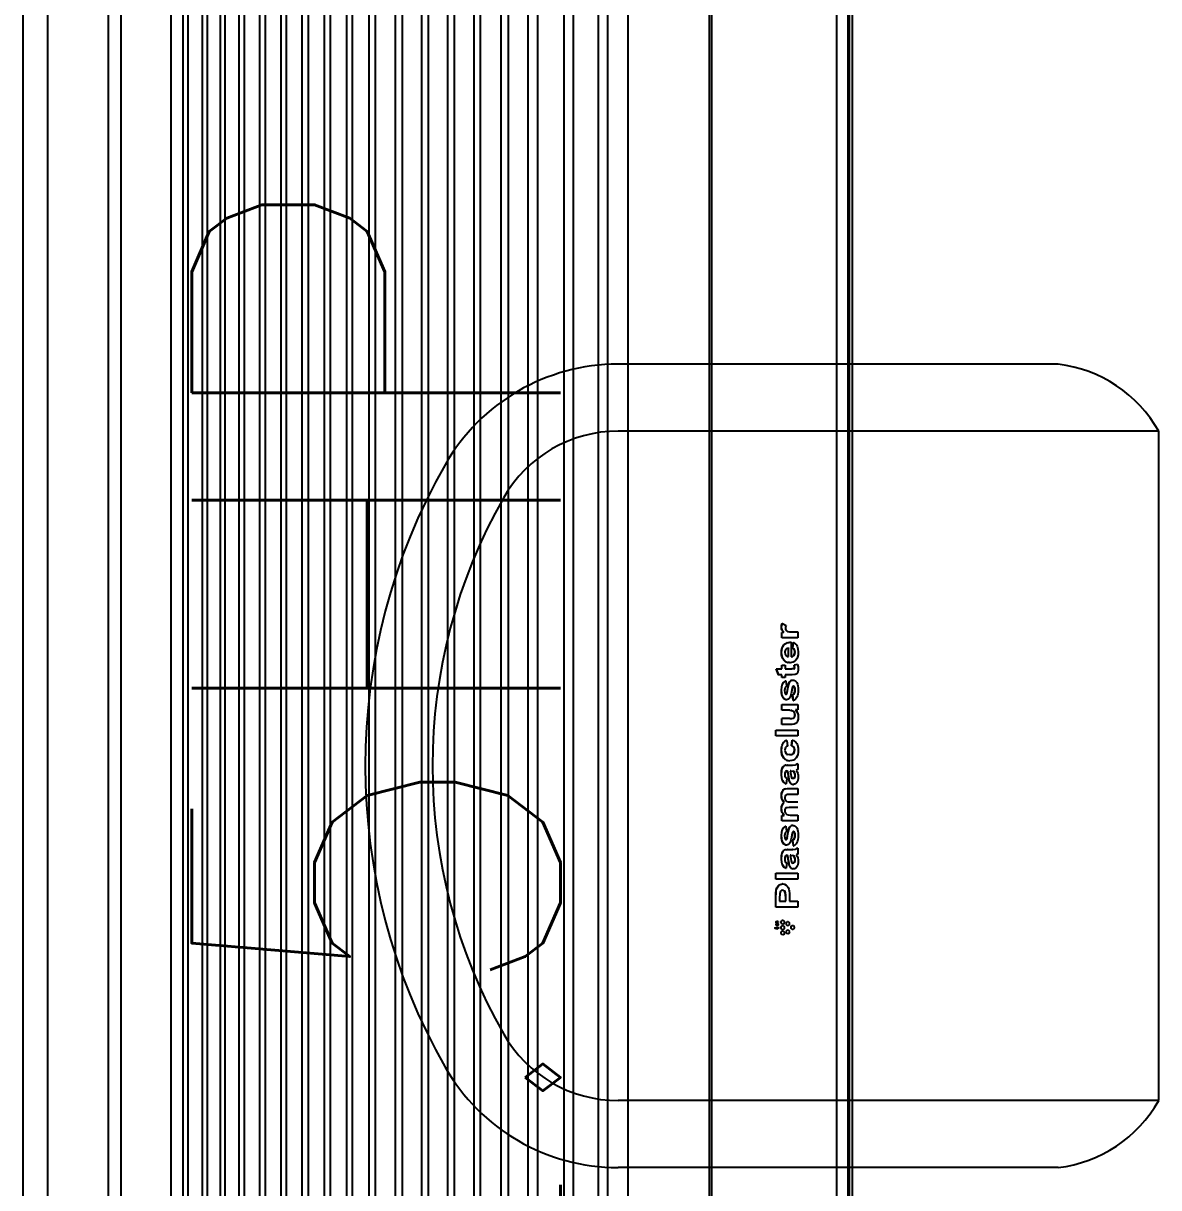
# Model space of a CAD drawing. Header units: inches. Extents: x 17074 to 430035, y 21644 to 175348.
# Drawn here: x 40284 to 41146, y 52484 to 53367 of the extents above; entities that cross this region are included whole.
import ezdxf

# ---------------------------------------------------------------- set-up
doc = ezdxf.new("R2010")
doc.units = ezdxf.units.IN
doc.header["$MEASUREMENT"] = 0
doc.layers.add('Cabinet', color=8, linetype='Continuous')
doc.layers.add('Edges', color=7, linetype='Continuous')
doc.styles.add('LAILA', font='romans.shx', dxfattribs={"width": 0.85})

# ---------------------------------------------------------------- blocks, each defined once
blk = doc.blocks.new('meja mesyuarat')
at = {"color": 8}
for p, q in [((-1691.67, 304.8), (-2025.62, 304.8)), ((-1615.47, 254), (-2025.51, 254)), ((-1615.47, -254), (-1615.47, 254)), ((-1615.47, -254), (-2025.51, -254)), ((-1691.67, -304.8), (-2025.62, -304.8))]:
    blk.add_line(p, q, dxfattribs=at)
for centre, radius, start, end in [((-2025.62, 153.8), 151, 90, 150.32545), ((-1703.62, 204.34), 101.17, 29.39814, 83.22173), ((-2025.51, 154), 100, 90, 150.28299), ((-1755.7, 0), 461.66, 150.32545, 209.67455), ((-1755.7, 0), 410.66, 150.28299, 209.71701), ((-2025.51, -154), 100, 209.71701, 270), ((-2025.62, -153.8), 151, 209.67455, 270), ((-1703.62, -204.34), 101.17, 276.77827, 330.60186)]:
    blk.add_arc(centre, radius, start, end, dxfattribs=at)
blk = doc.blocks.new('air con')
at = {"layer": 'Edges'}
for p, q in [((71.402, 41.898), (152.402, 41.898)), ((71.402, 41.095), (152.402, 41.095)), ((71.402, 39.122), (152.402, 39.122)), ((152.402, 38.724), (71.402, 38.724)), ((152.402, 37.092), (71.402, 37.092)), ((152.402, 36.701), (71.402, 36.701)), ((152.402, 36.542), (71.402, 36.542)), ((152.402, 36.078), (71.402, 36.078)), ((152.402, 35.914), (71.402, 35.914)), ((152.402, 35.493), (71.402, 35.493)), ((152.402, 35.34), (71.402, 35.34)), ((152.402, 34.877), (71.402, 34.877)), ((152.402, 34.709), (71.402, 34.709)), ((152.402, 34.207), (71.402, 34.207)), ((152.402, 34.022), (71.402, 34.022)), ((152.402, 33.51), (71.402, 33.51)), ((152.402, 33.335), (71.402, 33.335)), ((152.402, 32.826), (71.402, 32.826)), ((152.402, 32.625), (71.402, 32.625)), ((152.402, 32.098), (71.402, 32.098)), ((152.402, 31.911), (71.402, 31.911)), ((152.402, 31.378), (71.402, 31.378)), ((152.402, 31.189), (71.402, 31.189)), ((152.402, 30.654), (71.402, 30.654)), ((152.402, 30.439), (71.402, 30.439)), ((152.402, 29.791), (71.402, 29.791)), ((152.402, 29.562), (71.402, 29.562)), ((152.402, 28.935), (71.402, 28.935)), ((152.402, 28.714), (71.402, 28.714)), ((152.402, 28.092), (71.402, 28.092)), ((152.402, 27.871), (71.402, 27.871)), ((152.402, 27.226), (71.402, 27.226)), ((152.402, 27.024), (71.402, 27.024)), ((152.402, 26.349), (71.402, 26.349)), ((152.402, 26.117), (71.402, 26.117)), ((152.402, 25.469), (71.402, 25.469)), ((152.402, 25.162), (71.402, 25.162)), ((152.402, 24.304), (71.402, 24.304)), ((152.402, 24.002), (71.402, 24.002)), ((152.402, 23.184), (71.402, 23.184)), ((152.402, 22.883), (71.402, 22.883)), ((152.402, 22.213), (71.402, 22.213)), ((152.402, 19.568), (71.402, 19.568)), ((152.402, 19.493), (71.402, 19.493)), ((106.581, 17.368), (106.616, 17.445)), ((106.616, 17.445), (106.65, 17.368)), ((106.626, 17.296), (106.616, 17.445)), ((106.392, 17.174), (106.394, 17.184)), ((106.395, 17.161), (106.392, 17.174)), ((106.394, 17.184), (106.395, 17.187)), ((106.395, 17.187), (106.401, 17.199)), ((106.401, 17.149), (106.395, 17.161)), ((106.401, 17.199), (106.412, 17.209)), ((106.412, 17.139), (106.401, 17.149)), ((106.412, 17.209), (106.427, 17.217)), ((106.427, 17.131), (106.412, 17.139)), ((106.427, 17.217), (106.443, 17.222)), ((106.443, 17.126), (106.427, 17.131)), ((106.443, 17.222), (106.461, 17.224)), ((106.461, 17.124), (106.443, 17.126)), ((106.461, 17.224), (106.479, 17.222)), ((106.479, 17.126), (106.461, 17.124)), ((106.479, 17.222), (106.495, 17.217)), ((106.495, 17.131), (106.479, 17.126)), ((106.495, 17.217), (106.51, 17.209)), ((106.51, 17.139), (106.495, 17.131)), ((106.51, 17.209), (106.521, 17.199)), ((106.521, 17.149), (106.51, 17.139)), ((106.521, 17.199), (106.527, 17.187)), ((106.527, 17.161), (106.521, 17.149)), ((106.527, 17.187), (106.528, 17.184)), ((106.53, 17.174), (106.527, 17.161)), ((106.528, 17.184), (106.53, 17.174)), ((106.563, 17.174), (106.565, 17.184)), ((106.566, 17.161), (106.563, 17.174)), ((106.565, 17.184), (106.566, 17.187)), ((106.566, 17.187), (106.572, 17.199)), ((106.572, 17.149), (106.566, 17.161)), ((106.572, 17.199), (106.583, 17.209)), ((106.583, 17.139), (106.572, 17.149)), ((106.626, 17.296), (106.581, 17.368)), ((106.583, 17.209), (106.598, 17.217)), ((106.598, 17.131), (106.583, 17.139)), ((106.598, 17.217), (106.614, 17.222)), ((106.614, 17.126), (106.598, 17.131)), ((106.614, 17.222), (106.632, 17.224)), ((106.632, 17.124), (106.614, 17.126)), ((106.65, 17.368), (106.626, 17.296)), ((106.632, 17.224), (106.65, 17.222)), ((106.65, 17.126), (106.632, 17.124)), ((106.65, 17.222), (106.666, 17.217)), ((106.666, 17.131), (106.65, 17.126)), ((106.666, 17.217), (106.681, 17.209)), ((106.681, 17.139), (106.666, 17.131)), ((106.681, 17.209), (106.692, 17.199)), ((106.692, 17.149), (106.681, 17.139)), ((106.692, 17.199), (106.698, 17.187)), ((106.698, 17.161), (106.692, 17.149)), ((106.695, 17.356), (106.696, 17.363)), ((106.696, 17.347), (106.695, 17.356)), ((106.696, 17.363), (106.699, 17.371)), ((106.699, 17.339), (106.696, 17.347)), ((106.698, 17.187), (106.699, 17.184)), ((106.701, 17.174), (106.698, 17.161)), ((106.699, 17.371), (106.705, 17.377)), ((106.705, 17.333), (106.699, 17.339)), ((106.699, 17.184), (106.701, 17.174)), ((106.705, 17.377), (106.712, 17.382)), ((106.713, 17.328), (106.705, 17.333)), ((106.712, 17.382), (106.721, 17.384)), ((106.722, 17.326), (106.713, 17.328)), ((106.715, 17.363), (106.714, 17.355)), ((106.714, 17.355), (106.715, 17.347)), ((106.717, 17.366), (106.715, 17.363)), ((106.715, 17.347), (106.717, 17.344)), ((106.719, 17.368), (106.717, 17.366)), ((106.717, 17.344), (106.719, 17.342)), ((106.725, 17.372), (106.719, 17.368)), ((106.719, 17.342), (106.725, 17.338)), ((106.721, 17.384), (106.731, 17.385)), ((106.731, 17.325), (106.722, 17.326)), ((106.731, 17.373), (106.725, 17.372)), ((106.725, 17.338), (106.731, 17.337)), ((106.731, 17.385), (106.739, 17.385)), ((106.735, 17.373), (106.731, 17.373)), ((106.731, 17.337), (106.735, 17.338)), ((106.739, 17.325), (106.731, 17.325)), ((106.738, 17.372), (106.735, 17.373)), ((106.735, 17.338), (106.738, 17.338)), ((106.744, 17.368), (106.738, 17.372)), ((106.738, 17.338), (106.744, 17.342)), ((106.739, 17.385), (106.746, 17.383)), ((106.746, 17.327), (106.739, 17.325)), ((106.741, 17.174), (106.742, 17.184)), ((106.743, 17.161), (106.741, 17.174)), ((106.742, 17.184), (106.743, 17.187)), ((106.743, 17.187), (106.75, 17.199)), ((106.75, 17.149), (106.743, 17.161)), ((106.746, 17.366), (106.744, 17.368)), ((106.744, 17.342), (106.746, 17.344)), ((106.746, 17.383), (106.752, 17.381)), ((106.747, 17.363), (106.746, 17.366)), ((106.746, 17.344), (106.747, 17.347)), ((106.752, 17.33), (106.746, 17.327)), ((106.749, 17.355), (106.747, 17.363)), ((106.747, 17.347), (106.749, 17.355)), ((106.75, 17.199), (106.761, 17.209)), ((106.761, 17.139), (106.75, 17.149)), ((106.752, 17.381), (106.758, 17.377)), ((106.758, 17.333), (106.752, 17.33)), ((106.758, 17.377), (106.762, 17.372)), ((106.762, 17.338), (106.758, 17.333)), ((106.761, 17.209), (106.775, 17.217)), ((106.775, 17.131), (106.761, 17.139)), ((106.762, 17.372), (106.766, 17.367)), ((106.766, 17.343), (106.762, 17.338)), ((106.766, 17.367), (106.767, 17.361)), ((106.767, 17.349), (106.766, 17.343)), ((106.767, 17.361), (106.768, 17.355)), ((106.768, 17.355), (106.767, 17.349)), ((106.775, 17.217), (106.792, 17.222)), ((106.792, 17.126), (106.775, 17.131)), ((106.783, 17.326), (106.783, 17.384)), ((106.783, 17.384), (106.8, 17.384)), ((106.802, 17.326), (106.783, 17.326)), ((106.792, 17.222), (106.809, 17.224)), ((106.809, 17.124), (106.792, 17.126)), ((106.8, 17.384), (106.8, 17.376)), ((106.8, 17.376), (106.805, 17.38)), ((106.803, 17.366), (106.802, 17.361)), ((106.802, 17.361), (106.802, 17.352)), ((106.802, 17.352), (106.802, 17.326)), ((106.805, 17.369), (106.803, 17.366)), ((106.805, 17.38), (106.811, 17.383)), ((106.808, 17.371), (106.805, 17.369)), ((106.813, 17.373), (106.808, 17.371)), ((106.809, 17.224), (106.827, 17.222)), ((106.827, 17.126), (106.809, 17.124)), ((106.811, 17.383), (106.817, 17.385)), ((106.817, 17.374), (106.813, 17.373)), ((106.817, 17.385), (106.824, 17.385)), ((106.821, 17.373), (106.817, 17.374)), ((106.824, 17.372), (106.821, 17.373)), ((106.824, 17.385), (106.83, 17.385)), ((106.826, 17.37), (106.824, 17.372)), ((106.828, 17.368), (106.826, 17.37)), ((106.827, 17.222), (106.844, 17.217)), ((106.844, 17.131), (106.827, 17.126)), ((106.829, 17.363), (106.828, 17.368)), ((106.829, 17.356), (106.829, 17.363)), ((106.829, 17.326), (106.829, 17.356)), ((106.848, 17.326), (106.829, 17.326)), ((106.83, 17.385), (106.835, 17.384)), ((106.835, 17.384), (106.84, 17.381)), ((106.84, 17.381), (106.843, 17.379)), ((106.843, 17.379), (106.845, 17.376)), ((106.844, 17.217), (106.858, 17.209)), ((106.858, 17.139), (106.844, 17.131)), ((106.845, 17.376), (106.847, 17.372)), ((106.847, 17.372), (106.848, 17.362)), ((106.848, 17.362), (106.848, 17.326)), ((106.858, 17.209), (106.869, 17.199)), ((106.869, 17.149), (106.858, 17.139)), ((106.869, 17.199), (106.876, 17.187)), ((106.876, 17.161), (106.869, 17.149)), ((106.876, 17.187), (106.876, 17.184)), ((106.876, 17.184), (106.878, 17.174)), ((106.878, 17.174), (106.876, 17.161)), ((107.302, 17.402), (107.621, 17.402)), ((107.302, 17.402), (107.302, 17.396)), ((107.302, 17.396), (107.621, 17.396)), ((107.302, 16.682), (107.302, 17.396)), ((107.597, 17.275), (107.501, 17.275)), ((107.501, 17.275), (107.501, 17.079)), ((107.501, 17.079), (107.609, 17.079)), ((107.501, 17.079), (107.501, 17.072)), ((107.501, 17.072), (107.609, 17.072)), ((107.739, 17.27), (107.597, 17.275)), ((107.609, 17.079), (107.707, 17.082)), ((107.609, 17.072), (107.707, 17.075)), ((107.621, 17.402), (107.77, 17.4)), ((107.621, 17.396), (107.77, 17.393)), ((107.707, 17.082), (107.766, 17.09)), ((107.707, 17.075), (107.766, 17.083)), ((107.707, 17.082), (107.707, 17.075)), ((107.784, 17.259), (107.739, 17.27)), ((107.766, 17.09), (107.802, 17.105)), ((107.766, 17.083), (107.802, 17.098)), ((107.766, 17.09), (107.766, 17.083)), ((107.77, 17.4), (107.857, 17.392)), ((107.77, 17.393), (107.857, 17.385)), ((107.819, 17.238), (107.784, 17.259)), ((107.802, 17.105), (107.828, 17.125)), ((107.802, 17.098), (107.828, 17.119)), ((107.802, 17.105), (107.802, 17.098)), ((107.843, 17.21), (107.819, 17.238)), ((107.838, 17.14), (107.828, 17.125)), ((107.828, 17.125), (107.828, 17.119)), ((107.838, 17.14), (107.845, 17.144)), ((107.85, 17.177), (107.843, 17.21)), ((107.844, 17.15), (107.847, 17.162)), ((107.844, 17.15), (107.845, 17.144)), ((107.847, 17.162), (107.85, 17.177)), ((107.857, 17.392), (107.934, 17.366)), ((107.857, 17.385), (107.934, 17.359)), ((107.934, 17.366), (107.998, 17.322)), ((107.934, 17.359), (107.998, 17.315)), ((108.022, 17.065), (107.985, 17.025)), ((107.998, 17.322), (108.023, 17.293)), ((107.998, 17.322), (107.998, 17.315)), ((107.998, 17.315), (108.023, 17.286)), ((108.047, 17.115), (108.022, 17.065)), ((108.023, 17.293), (108.023, 17.286)), ((108.023, 17.286), (108.041, 17.26)), ((108.041, 17.26), (108.041, 17.253)), ((108.041, 17.253), (108.052, 17.223)), ((108.055, 17.176), (108.047, 17.115)), ((108.052, 17.223), (108.052, 17.217)), ((108.052, 17.217), (108.055, 17.183)), ((108.055, 17.18), (108.055, 17.183)), ((108.055, 17.176), (108.055, 17.183)), ((108.055, 17.18), (108.055, 17.176)), ((108.217, 17.402), (108.405, 17.402)), ((108.217, 17.402), (108.217, 17.396)), ((108.217, 17.396), (108.405, 17.396)), ((108.217, 16.682), (108.217, 17.396)), ((108.405, 17.402), (108.405, 17.396)), ((108.405, 17.396), (108.405, 16.682)), ((108.568, 17.07), (108.602, 17.127)), ((108.568, 17.07), (108.568, 17.063)), ((108.602, 17.127), (108.608, 17.136)), ((108.602, 17.127), (108.608, 17.129)), ((108.635, 17.161), (108.608, 17.136)), ((108.608, 17.129), (108.635, 17.154)), ((108.608, 17.136), (108.608, 17.129)), ((108.668, 17.181), (108.635, 17.161)), ((108.635, 17.154), (108.668, 17.175)), ((108.635, 17.161), (108.635, 17.154)), ((108.668, 17.181), (108.707, 17.197)), ((108.668, 17.175), (108.707, 17.19)), ((108.668, 17.181), (108.668, 17.175)), ((108.707, 17.197), (108.755, 17.208)), ((108.707, 17.19), (108.755, 17.202)), ((108.707, 17.197), (108.707, 17.19)), ((108.76, 17.072), (108.739, 17.041)), ((108.755, 17.208), (108.877, 17.217)), ((108.755, 17.202), (108.877, 17.211)), ((108.755, 17.208), (108.755, 17.202)), ((108.785, 17.091), (108.76, 17.072)), ((108.819, 17.102), (108.785, 17.091)), ((108.864, 17.106), (108.819, 17.102)), ((108.926, 17.102), (108.864, 17.106)), ((108.877, 17.217), (108.987, 17.212)), ((108.877, 17.211), (108.987, 17.205)), ((108.965, 17.089), (108.926, 17.102)), ((108.985, 17.067), (108.965, 17.089)), ((108.992, 17.033), (108.985, 17.067)), ((108.987, 17.212), (109.065, 17.196)), ((108.987, 17.205), (109.065, 17.189)), ((109.065, 17.196), (109.065, 17.189)), ((109.065, 17.196), (109.117, 17.171)), ((109.065, 17.189), (109.117, 17.164)), ((109.117, 17.171), (109.117, 17.164)), ((109.117, 17.171), (109.152, 17.141)), ((109.117, 17.164), (109.152, 17.134)), ((109.152, 17.141), (109.152, 17.134)), ((109.157, 17.127), (109.152, 17.141)), ((109.152, 17.134), (109.157, 17.127)), ((109.17, 17.093), (109.157, 17.127)), ((109.17, 17.087), (109.17, 17.093)), ((109.173, 17.063), (109.17, 17.087)), ((109.322, 17.059), (109.323, 17.066)), ((109.323, 17.066), (109.327, 17.084)), ((109.327, 17.091), (109.341, 17.114)), ((109.327, 17.091), (109.327, 17.084)), ((109.363, 17.147), (109.341, 17.121)), ((109.341, 17.114), (109.363, 17.141)), ((109.341, 17.121), (109.341, 17.114)), ((109.395, 17.172), (109.363, 17.147)), ((109.363, 17.141), (109.395, 17.165)), ((109.363, 17.147), (109.363, 17.141)), ((109.395, 17.172), (109.437, 17.192)), ((109.395, 17.165), (109.437, 17.185)), ((109.395, 17.172), (109.395, 17.165)), ((109.437, 17.192), (109.489, 17.206)), ((109.437, 17.185), (109.489, 17.199)), ((109.437, 17.192), (109.437, 17.185)), ((109.489, 17.206), (109.55, 17.215)), ((109.489, 17.199), (109.55, 17.208)), ((109.489, 17.206), (109.489, 17.199)), ((109.499, 17.073), (109.497, 17.069)), ((109.497, 17.069), (109.501, 17.066)), ((109.503, 17.085), (109.499, 17.073)), ((109.501, 17.066), (109.499, 17.073)), ((109.501, 17.066), (109.502, 17.063)), ((109.519, 17.097), (109.503, 17.085)), ((109.562, 17.108), (109.519, 17.097)), ((109.55, 17.215), (109.622, 17.217)), ((109.55, 17.215), (109.55, 17.208)), ((109.55, 17.208), (109.622, 17.211)), ((109.625, 17.112), (109.562, 17.108)), ((109.622, 17.217), (109.749, 17.209)), ((109.622, 17.211), (109.749, 17.202)), ((109.678, 17.108), (109.625, 17.112)), ((109.716, 17.096), (109.678, 17.108)), ((109.743, 17.077), (109.716, 17.096)), ((109.76, 17.05), (109.743, 17.077)), ((109.749, 17.209), (109.799, 17.198)), ((109.749, 17.202), (109.799, 17.191)), ((109.937, 17.074), (109.76, 17.05)), ((109.799, 17.198), (109.839, 17.183)), ((109.799, 17.198), (109.799, 17.191)), ((109.799, 17.191), (109.839, 17.176)), ((109.839, 17.183), (109.839, 17.176)), ((109.872, 17.163), (109.839, 17.183)), ((109.839, 17.176), (109.872, 17.157)), ((109.872, 17.163), (109.872, 17.157)), ((109.872, 17.163), (109.899, 17.14)), ((109.872, 17.157), (109.899, 17.133)), ((109.899, 17.14), (109.899, 17.133)), ((109.907, 17.128), (109.899, 17.14)), ((109.899, 17.133), (109.907, 17.128)), ((109.937, 17.081), (109.907, 17.128)), ((109.937, 17.081), (109.937, 17.074)), ((110.112, 17.206), (110.286, 17.206)), ((110.112, 17.206), (110.112, 17.199)), ((110.112, 17.199), (110.286, 17.199)), ((110.112, 16.682), (110.112, 17.199)), ((110.286, 17.206), (110.286, 17.199)), ((110.286, 17.199), (110.286, 17.135)), ((110.286, 17.128), (110.335, 17.164)), ((110.286, 17.135), (110.296, 17.142)), ((110.286, 17.135), (110.286, 17.128)), ((110.335, 17.171), (110.296, 17.142)), ((110.336, 17.068), (110.316, 17.04)), ((110.388, 17.197), (110.335, 17.171)), ((110.335, 17.164), (110.388, 17.19)), ((110.335, 17.171), (110.335, 17.164)), ((110.366, 17.089), (110.336, 17.068)), ((110.403, 17.102), (110.366, 17.089)), ((110.388, 17.197), (110.446, 17.212)), ((110.388, 17.19), (110.446, 17.205)), ((110.388, 17.197), (110.388, 17.19)), ((110.444, 17.106), (110.403, 17.102)), ((110.477, 17.103), (110.444, 17.106)), ((110.446, 17.212), (110.508, 17.217)), ((110.446, 17.212), (110.446, 17.205)), ((110.446, 17.205), (110.508, 17.211)), ((110.502, 17.095), (110.477, 17.103)), ((110.52, 17.082), (110.502, 17.095)), ((110.508, 17.217), (110.572, 17.212)), ((110.508, 17.217), (110.508, 17.211)), ((110.508, 17.211), (110.572, 17.205)), ((110.533, 17.063), (110.52, 17.082)), ((110.572, 17.212), (110.627, 17.197)), ((110.572, 17.212), (110.572, 17.205)), ((110.572, 17.205), (110.627, 17.19)), ((110.627, 17.197), (110.627, 17.19)), ((110.673, 17.171), (110.627, 17.197)), ((110.627, 17.19), (110.673, 17.164)), ((110.673, 17.171), (110.673, 17.164)), ((110.673, 17.171), (110.709, 17.135)), ((110.673, 17.164), (110.709, 17.128)), ((110.709, 17.128), (110.758, 17.164)), ((110.709, 17.135), (110.719, 17.143)), ((110.709, 17.135), (110.709, 17.128)), ((110.758, 17.171), (110.719, 17.143)), ((110.767, 17.067), (110.747, 17.037)), ((110.758, 17.171), (110.811, 17.197)), ((110.758, 17.164), (110.811, 17.19)), ((110.758, 17.171), (110.758, 17.164)), ((110.797, 17.088), (110.767, 17.067)), ((110.833, 17.101), (110.797, 17.088)), ((110.811, 17.197), (110.867, 17.212)), ((110.811, 17.19), (110.867, 17.205)), ((110.811, 17.197), (110.811, 17.19)), ((110.872, 17.106), (110.833, 17.101)), ((110.867, 17.212), (110.927, 17.217)), ((110.867, 17.212), (110.867, 17.205)), ((110.867, 17.205), (110.927, 17.211)), ((110.919, 17.099), (110.872, 17.106)), ((110.952, 17.077), (110.919, 17.099)), ((110.927, 17.217), (110.999, 17.212)), ((110.927, 17.217), (110.927, 17.211)), ((110.927, 17.211), (110.999, 17.205)), ((110.967, 17.041), (110.952, 17.077)), ((110.999, 17.212), (111.059, 17.194)), ((110.999, 17.212), (110.999, 17.205)), ((110.999, 17.205), (111.059, 17.187)), ((111.059, 17.194), (111.059, 17.187)), ((111.059, 17.187), (111.107, 17.159)), ((111.107, 17.166), (111.077, 17.184)), ((111.107, 17.166), (111.107, 17.159)), ((111.107, 17.166), (111.141, 17.126)), ((111.107, 17.159), (111.141, 17.119)), ((111.141, 17.126), (111.141, 17.119)), ((111.155, 17.083), (111.141, 17.119)), ((111.155, 17.083), (111.155, 17.076)), ((111.156, 17.069), (111.155, 17.076)), ((111.156, 17.069), (111.16, 17.019)), ((111.357, 17.136), (111.318, 17.07)), ((111.318, 17.07), (111.357, 17.129)), ((111.318, 17.07), (111.318, 17.063)), ((111.384, 17.161), (111.357, 17.136)), ((111.357, 17.129), (111.384, 17.154)), ((111.357, 17.136), (111.357, 17.129)), ((111.417, 17.181), (111.384, 17.161)), ((111.384, 17.154), (111.417, 17.175)), ((111.384, 17.161), (111.384, 17.154)), ((111.417, 17.181), (111.456, 17.197)), ((111.417, 17.175), (111.456, 17.19)), ((111.417, 17.181), (111.417, 17.175)), ((111.456, 17.197), (111.504, 17.208)), ((111.456, 17.19), (111.504, 17.202)), ((111.456, 17.197), (111.456, 17.19)), ((111.509, 17.072), (111.489, 17.041)), ((111.504, 17.208), (111.626, 17.217)), ((111.504, 17.202), (111.626, 17.211)), ((111.504, 17.208), (111.504, 17.202)), ((111.534, 17.091), (111.509, 17.072)), ((111.568, 17.102), (111.534, 17.091)), ((111.613, 17.106), (111.568, 17.102)), ((111.675, 17.102), (111.613, 17.106)), ((111.626, 17.217), (111.736, 17.212)), ((111.626, 17.211), (111.736, 17.205)), ((111.714, 17.089), (111.675, 17.102)), ((111.734, 17.067), (111.714, 17.089)), ((111.741, 17.033), (111.734, 17.067)), ((111.736, 17.212), (111.814, 17.196)), ((111.736, 17.205), (111.814, 17.189)), ((111.814, 17.196), (111.814, 17.189)), ((111.814, 17.196), (111.866, 17.171)), ((111.814, 17.189), (111.866, 17.164)), ((111.866, 17.171), (111.866, 17.164)), ((111.866, 17.171), (111.901, 17.141)), ((111.866, 17.164), (111.901, 17.134)), ((111.901, 17.141), (111.901, 17.134)), ((111.905, 17.131), (111.901, 17.141)), ((111.901, 17.134), (111.905, 17.131)), ((111.92, 17.093), (111.905, 17.131)), ((111.92, 17.087), (111.92, 17.093)), ((111.921, 17.071), (111.92, 17.087)), ((111.921, 17.071), (111.925, 17.028)), ((112.093, 17.06), (112.097, 17.067)), ((112.097, 17.067), (112.102, 17.073)), ((112.102, 17.073), (112.123, 17.1)), ((112.163, 17.146), (112.123, 17.107)), ((112.123, 17.1), (112.163, 17.139)), ((112.123, 17.107), (112.123, 17.1)), ((112.214, 17.177), (112.163, 17.146)), ((112.163, 17.139), (112.214, 17.17)), ((112.163, 17.146), (112.163, 17.139)), ((112.214, 17.177), (112.273, 17.2)), ((112.214, 17.17), (112.273, 17.193)), ((112.214, 17.177), (112.214, 17.17)), ((112.273, 17.2), (112.34, 17.213)), ((112.273, 17.193), (112.34, 17.206)), ((112.273, 17.2), (112.273, 17.193)), ((112.306, 17.068), (112.287, 17.047)), ((112.355, 17.094), (112.306, 17.068)), ((112.34, 17.213), (112.415, 17.217)), ((112.34, 17.213), (112.34, 17.206)), ((112.34, 17.206), (112.415, 17.211)), ((112.418, 17.103), (112.355, 17.094)), ((112.415, 17.217), (112.477, 17.215)), ((112.415, 17.217), (112.415, 17.211)), ((112.415, 17.211), (112.477, 17.208)), ((112.466, 17.098), (112.418, 17.103)), ((112.504, 17.082), (112.466, 17.098)), ((112.477, 17.215), (112.532, 17.207)), ((112.477, 17.215), (112.477, 17.208)), ((112.477, 17.208), (112.532, 17.2)), ((112.532, 17.057), (112.504, 17.082)), ((112.532, 17.207), (112.581, 17.195)), ((112.532, 17.207), (112.532, 17.2)), ((112.532, 17.2), (112.581, 17.188)), ((112.581, 17.195), (112.581, 17.188)), ((112.622, 17.177), (112.581, 17.195)), ((112.581, 17.188), (112.622, 17.17)), ((112.622, 17.177), (112.622, 17.17)), ((112.622, 17.177), (112.658, 17.154)), ((112.622, 17.17), (112.658, 17.147)), ((112.658, 17.154), (112.658, 17.147)), ((112.658, 17.154), (112.688, 17.125)), ((112.658, 17.147), (112.688, 17.119)), ((112.688, 17.125), (112.688, 17.119)), ((112.713, 17.092), (112.688, 17.119)), ((112.713, 17.092), (112.713, 17.085)), ((112.723, 17.073), (112.713, 17.085)), ((112.728, 17.062), (112.723, 17.073)), ((112.876, 17.402), (113.064, 17.402)), ((112.876, 17.402), (112.876, 17.396)), ((112.876, 17.396), (113.064, 17.396)), ((112.876, 16.682), (112.876, 17.396)), ((113.064, 17.402), (113.064, 17.396)), ((113.064, 17.396), (113.064, 16.682)), ((113.253, 17.206), (113.442, 17.206)), ((113.253, 17.206), (113.253, 17.199)), ((113.253, 17.199), (113.442, 17.199)), ((113.253, 16.872), (113.253, 17.199)), ((113.442, 17.206), (113.442, 17.199)), ((113.442, 16.961), (113.442, 17.199)), ((113.713, 17.206), (113.901, 17.206)), ((113.713, 17.206), (113.713, 17.199)), ((113.713, 17.199), (113.901, 17.199)), ((113.713, 16.981), (113.713, 17.199)), ((113.901, 17.206), (113.901, 17.199)), ((113.901, 17.199), (113.901, 16.682)), ((114.056, 17.057), (114.057, 17.066)), ((114.057, 17.066), (114.059, 17.077)), ((114.059, 17.077), (114.061, 17.084)), ((114.061, 17.091), (114.074, 17.114)), ((114.061, 17.091), (114.061, 17.084)), ((114.096, 17.146), (114.074, 17.121)), ((114.074, 17.114), (114.097, 17.141)), ((114.074, 17.121), (114.074, 17.114)), ((114.096, 17.146), (114.107, 17.155)), ((114.096, 17.146), (114.097, 17.141)), ((114.097, 17.141), (114.129, 17.165)), ((114.107, 17.155), (114.129, 17.172)), ((114.171, 17.192), (114.129, 17.172)), ((114.129, 17.165), (114.171, 17.185)), ((114.129, 17.172), (114.129, 17.165)), ((114.171, 17.192), (114.222, 17.206)), ((114.171, 17.185), (114.222, 17.199)), ((114.171, 17.192), (114.171, 17.185)), ((114.222, 17.206), (114.284, 17.215)), ((114.222, 17.199), (114.284, 17.208)), ((114.222, 17.206), (114.222, 17.199)), ((114.232, 17.073), (114.231, 17.069)), ((114.231, 17.069), (114.234, 17.066)), ((114.236, 17.085), (114.232, 17.073)), ((114.234, 17.066), (114.232, 17.073)), ((114.236, 17.063), (114.234, 17.066)), ((114.253, 17.097), (114.236, 17.085)), ((114.295, 17.108), (114.253, 17.097)), ((114.284, 17.215), (114.356, 17.217)), ((114.284, 17.215), (114.284, 17.208)), ((114.284, 17.208), (114.356, 17.211)), ((114.359, 17.112), (114.295, 17.108)), ((114.356, 17.217), (114.483, 17.209)), ((114.356, 17.211), (114.483, 17.202)), ((114.411, 17.108), (114.359, 17.112)), ((114.45, 17.096), (114.411, 17.108)), ((114.477, 17.077), (114.45, 17.096)), ((114.493, 17.05), (114.477, 17.077)), ((114.483, 17.209), (114.533, 17.198)), ((114.483, 17.202), (114.533, 17.191)), ((114.671, 17.074), (114.493, 17.05)), ((114.533, 17.198), (114.573, 17.183)), ((114.533, 17.198), (114.533, 17.191)), ((114.533, 17.191), (114.573, 17.176)), ((114.573, 17.183), (114.573, 17.176)), ((114.573, 17.183), (114.606, 17.163)), ((114.573, 17.176), (114.606, 17.157)), ((114.606, 17.163), (114.606, 17.157)), ((114.626, 17.146), (114.606, 17.163)), ((114.606, 17.157), (114.633, 17.133)), ((114.626, 17.146), (114.633, 17.14)), ((114.633, 17.14), (114.633, 17.133)), ((114.671, 17.08), (114.633, 17.14)), ((114.633, 17.133), (114.671, 17.08)), ((114.671, 17.08), (114.671, 17.074)), ((114.782, 17.206), (114.869, 17.206)), ((114.782, 17.206), (114.782, 17.199)), ((114.782, 17.199), (114.869, 17.199)), ((114.782, 17.09), (114.782, 17.199)), ((114.869, 17.09), (114.782, 17.09)), ((114.869, 17.308), (115.058, 17.388)), ((114.869, 17.302), (115.058, 17.381)), ((114.869, 17.308), (114.869, 17.302)), ((114.869, 17.206), (114.869, 17.302)), ((114.869, 17.206), (114.869, 17.199)), ((114.869, 16.864), (114.869, 17.09)), ((115.058, 17.388), (115.058, 17.381)), ((115.058, 17.381), (115.058, 17.206)), ((115.058, 17.206), (115.187, 17.206)), ((115.058, 17.206), (115.058, 17.199)), ((115.058, 17.199), (115.187, 17.199)), ((115.187, 17.09), (115.058, 17.09)), ((115.058, 17.09), (115.058, 16.888)), ((115.187, 17.206), (115.187, 17.199)), ((115.187, 17.199), (115.187, 17.09)), ((115.299, 17.08), (115.286, 17.058)), ((115.299, 17.08), (115.315, 17.098)), ((115.355, 17.145), (115.315, 17.105)), ((115.315, 17.098), (115.355, 17.138)), ((115.315, 17.105), (115.315, 17.098)), ((115.404, 17.176), (115.355, 17.145)), ((115.355, 17.138), (115.404, 17.17)), ((115.355, 17.145), (115.355, 17.138)), ((115.404, 17.176), (115.46, 17.199)), ((115.404, 17.17), (115.46, 17.192)), ((115.404, 17.176), (115.404, 17.17)), ((115.46, 17.199), (115.522, 17.213)), ((115.46, 17.192), (115.522, 17.206)), ((115.46, 17.199), (115.46, 17.192)), ((115.499, 17.073), (115.469, 17.035)), ((115.544, 17.098), (115.499, 17.073)), ((115.522, 17.213), (115.589, 17.217)), ((115.522, 17.213), (115.522, 17.206)), ((115.522, 17.206), (115.589, 17.211)), ((115.601, 17.106), (115.544, 17.098)), ((115.589, 17.217), (115.664, 17.213)), ((115.589, 17.217), (115.589, 17.211)), ((115.589, 17.211), (115.664, 17.206)), ((115.654, 17.098), (115.601, 17.106)), ((115.699, 17.075), (115.654, 17.098)), ((115.664, 17.213), (115.731, 17.198)), ((115.664, 17.213), (115.664, 17.206)), ((115.664, 17.206), (115.731, 17.191)), ((115.729, 17.037), (115.699, 17.075)), ((115.731, 17.198), (115.731, 17.191)), ((115.731, 17.198), (115.79, 17.175)), ((115.731, 17.191), (115.79, 17.168)), ((115.79, 17.175), (115.79, 17.168)), ((115.79, 17.175), (115.84, 17.141)), ((115.79, 17.168), (115.84, 17.134)), ((115.84, 17.141), (115.84, 17.134)), ((115.88, 17.098), (115.84, 17.141)), ((115.84, 17.134), (115.88, 17.091)), ((115.88, 17.098), (115.88, 17.091)), ((115.888, 17.082), (115.88, 17.091)), ((115.888, 17.082), (115.903, 17.053)), ((116.073, 17.206), (116.248, 17.206)), ((116.073, 17.206), (116.073, 17.199)), ((116.073, 17.199), (116.248, 17.199)), ((116.073, 16.682), (116.073, 17.199)), ((116.248, 17.206), (116.248, 17.199)), ((116.248, 17.199), (116.253, 17.137)), ((116.248, 17.125), (116.291, 17.169)), ((116.248, 17.132), (116.253, 17.137)), ((116.248, 17.132), (116.248, 17.125)), ((116.291, 17.175), (116.253, 17.137)), ((116.291, 17.175), (116.329, 17.201)), ((116.291, 17.169), (116.329, 17.194)), ((116.291, 17.175), (116.291, 17.169)), ((116.321, 17.072), (116.296, 17.05)), ((116.351, 17.084), (116.321, 17.072)), ((116.329, 17.201), (116.368, 17.213)), ((116.329, 17.194), (116.368, 17.206)), ((116.329, 17.201), (116.329, 17.194)), ((116.388, 17.088), (116.351, 17.084)), ((116.368, 17.213), (116.411, 17.217)), ((116.368, 17.213), (116.368, 17.206)), ((116.368, 17.206), (116.411, 17.211)), ((116.431, 17.082), (116.388, 17.088)), ((116.411, 17.217), (116.474, 17.211)), ((116.411, 17.217), (116.411, 17.211)), ((116.411, 17.211), (116.474, 17.204)), ((116.477, 17.065), (116.431, 17.082)), ((116.474, 17.211), (116.535, 17.192)), ((116.474, 17.211), (116.474, 17.204)), ((116.474, 17.204), (116.535, 17.185)), ((116.535, 17.185), (116.477, 17.065)), ((116.535, 17.192), (116.535, 17.185)), ((106.424, 17.008), (106.427, 17.021)), ((106.427, 16.995), (106.424, 17.008)), ((106.427, 17.021), (106.434, 17.033)), ((106.434, 16.983), (106.427, 16.995)), ((106.434, 17.033), (106.445, 17.044)), ((106.445, 16.973), (106.434, 16.983)), ((106.445, 17.044), (106.459, 17.051)), ((106.459, 16.965), (106.445, 16.973)), ((106.459, 17.051), (106.475, 17.056)), ((106.475, 16.96), (106.459, 16.965)), ((106.475, 17.056), (106.493, 17.058)), ((106.493, 16.958), (106.475, 16.96)), ((106.493, 17.058), (106.511, 17.056)), ((106.511, 16.96), (106.493, 16.958)), ((106.511, 17.056), (106.528, 17.051)), ((106.528, 16.965), (106.511, 16.96)), ((106.528, 17.051), (106.542, 17.044)), ((106.542, 16.973), (106.528, 16.965)), ((106.542, 17.044), (106.553, 17.033)), ((106.553, 16.983), (106.542, 16.973)), ((106.553, 17.033), (106.56, 17.021)), ((106.56, 16.995), (106.553, 16.983)), ((106.56, 17.021), (106.562, 17.008)), ((106.562, 17.008), (106.56, 16.995)), ((106.57, 16.853), (106.573, 16.866)), ((106.573, 16.84), (106.57, 16.853)), ((106.573, 16.866), (106.58, 16.878)), ((106.58, 16.828), (106.573, 16.84)), ((106.58, 16.878), (106.591, 16.889)), ((106.591, 16.818), (106.58, 16.828)), ((106.591, 16.889), (106.605, 16.897)), ((106.605, 16.81), (106.591, 16.818)), ((106.605, 16.897), (106.621, 16.902)), ((106.621, 16.805), (106.605, 16.81)), ((106.621, 16.902), (106.639, 16.903)), ((106.639, 16.803), (106.621, 16.805)), ((106.639, 16.903), (106.657, 16.902)), ((106.657, 16.805), (106.639, 16.803)), ((106.657, 16.902), (106.674, 16.897)), ((106.674, 16.81), (106.657, 16.805)), ((106.674, 16.897), (106.688, 16.889)), ((106.688, 16.818), (106.674, 16.81)), ((106.688, 16.889), (106.699, 16.878)), ((106.699, 16.828), (106.688, 16.818)), ((106.694, 17.008), (106.697, 17.021)), ((106.697, 16.995), (106.694, 17.008)), ((106.697, 17.021), (106.704, 17.033)), ((106.704, 16.983), (106.697, 16.995)), ((106.699, 16.878), (106.706, 16.866)), ((106.706, 16.84), (106.699, 16.828)), ((106.704, 17.033), (106.715, 17.044)), ((106.715, 16.973), (106.704, 16.983)), ((106.706, 16.866), (106.708, 16.853)), ((106.708, 16.853), (106.706, 16.84)), ((106.715, 17.044), (106.729, 17.051)), ((106.729, 16.965), (106.715, 16.973)), ((106.729, 17.051), (106.745, 17.056)), ((106.745, 16.96), (106.729, 16.965)), ((106.745, 17.056), (106.763, 17.058)), ((106.763, 16.958), (106.745, 16.96)), ((106.763, 17.058), (106.781, 17.056)), ((106.781, 16.96), (106.763, 16.958)), ((106.781, 17.056), (106.798, 17.051)), ((106.798, 16.965), (106.781, 16.96)), ((106.798, 17.051), (106.812, 17.044)), ((106.812, 16.973), (106.798, 16.965)), ((106.812, 17.044), (106.823, 17.033)), ((106.823, 16.983), (106.812, 16.973)), ((106.823, 17.033), (106.83, 17.021)), ((106.83, 16.995), (106.823, 16.983)), ((106.83, 17.021), (106.832, 17.008)), ((106.832, 17.008), (106.83, 16.995)), ((107.63, 16.951), (107.501, 16.951)), ((107.501, 16.951), (107.501, 16.682)), ((107.749, 16.954), (107.63, 16.951)), ((107.836, 16.961), (107.749, 16.954)), ((107.888, 16.974), (107.836, 16.961)), ((107.939, 16.995), (107.888, 16.974)), ((107.985, 17.025), (107.939, 16.995)), ((108.556, 16.871), (108.549, 16.83)), ((108.549, 16.825), (108.549, 16.83)), ((108.553, 16.791), (108.549, 16.825)), ((108.565, 16.762), (108.553, 16.791)), ((108.574, 16.901), (108.556, 16.871)), ((108.585, 16.737), (108.565, 16.762)), ((108.739, 17.041), (108.568, 17.063)), ((108.574, 16.901), (108.578, 16.908)), ((108.574, 16.901), (108.578, 16.901)), ((108.612, 16.938), (108.578, 16.908)), ((108.578, 16.901), (108.612, 16.931)), ((108.578, 16.908), (108.578, 16.901)), ((108.612, 16.713), (108.585, 16.737)), ((108.612, 16.938), (108.659, 16.961)), ((108.612, 16.931), (108.659, 16.954)), ((108.612, 16.938), (108.612, 16.931)), ((108.647, 16.694), (108.612, 16.713)), ((108.687, 16.681), (108.647, 16.694)), ((108.722, 16.978), (108.659, 16.961)), ((108.659, 16.954), (108.722, 16.971)), ((108.659, 16.961), (108.659, 16.954)), ((108.809, 16.992), (108.722, 16.978)), ((108.722, 16.971), (108.809, 16.986)), ((108.722, 16.978), (108.722, 16.971)), ((108.738, 16.84), (108.737, 16.837)), ((108.737, 16.837), (108.74, 16.835)), ((108.747, 16.864), (108.738, 16.84)), ((108.74, 16.835), (108.738, 16.84)), ((108.74, 16.835), (108.745, 16.817)), ((108.767, 16.794), (108.745, 16.817)), ((108.745, 16.817), (108.745, 16.81)), ((108.745, 16.81), (108.767, 16.787)), ((108.774, 16.885), (108.747, 16.864)), ((108.767, 16.794), (108.8, 16.779)), ((108.767, 16.794), (108.767, 16.787)), ((108.767, 16.787), (108.8, 16.772)), ((108.812, 16.897), (108.774, 16.885)), ((108.8, 16.779), (108.842, 16.773)), ((108.8, 16.779), (108.8, 16.772)), ((108.8, 16.772), (108.842, 16.767)), ((108.809, 16.992), (108.92, 17.01)), ((108.809, 16.986), (108.92, 17.003)), ((108.877, 16.909), (108.812, 16.897)), ((108.842, 16.773), (108.892, 16.779)), ((108.842, 16.767), (108.892, 16.773)), ((108.842, 16.773), (108.842, 16.767)), ((108.903, 16.687), (108.846, 16.674)), ((108.992, 16.93), (108.877, 16.909)), ((108.892, 16.779), (108.939, 16.798)), ((108.892, 16.773), (108.939, 16.791)), ((108.892, 16.779), (108.892, 16.773)), ((108.956, 16.708), (108.903, 16.687)), ((108.92, 17.01), (108.992, 17.026)), ((108.92, 17.003), (108.992, 17.019)), ((108.939, 16.798), (108.968, 16.818)), ((108.939, 16.791), (108.968, 16.811)), ((108.939, 16.798), (108.939, 16.791)), ((109.006, 16.738), (108.956, 16.708)), ((108.98, 16.836), (108.968, 16.818)), ((108.968, 16.818), (108.968, 16.811)), ((108.98, 16.836), (108.984, 16.843)), ((108.98, 16.836), (108.984, 16.836)), ((108.992, 16.91), (108.984, 16.843)), ((108.984, 16.836), (108.984, 16.843)), ((108.992, 17.026), (108.992, 17.033)), ((108.992, 17.026), (108.992, 17.019)), ((108.992, 16.91), (108.992, 16.93)), ((109.013, 16.722), (109.006, 16.738)), ((109.031, 16.682), (109.013, 16.722)), ((109.173, 17.063), (109.176, 17.03)), ((109.177, 17.017), (109.175, 16.852)), ((109.176, 16.848), (109.175, 16.852)), ((109.177, 17.017), (109.176, 17.03)), ((109.176, 16.848), (109.184, 16.758)), ((109.184, 16.751), (109.184, 16.758)), ((109.218, 16.689), (109.184, 16.751)), ((109.218, 16.689), (109.218, 16.682)), ((109.485, 16.857), (109.296, 16.836)), ((109.296, 16.829), (109.485, 16.85)), ((109.296, 16.836), (109.296, 16.829)), ((109.313, 16.794), (109.296, 16.829)), ((109.337, 16.763), (109.313, 16.794)), ((109.322, 17.052), (109.322, 17.059)), ((109.328, 17.017), (109.322, 17.052)), ((109.343, 16.985), (109.328, 17.017)), ((109.368, 16.736), (109.337, 16.763)), ((109.37, 16.958), (109.343, 16.985)), ((109.407, 16.713), (109.368, 16.736)), ((109.407, 16.935), (109.37, 16.958)), ((109.51, 16.904), (109.407, 16.935)), ((109.453, 16.694), (109.407, 16.713)), ((109.507, 16.681), (109.453, 16.694)), ((109.485, 16.857), (109.485, 16.85)), ((109.494, 16.841), (109.485, 16.857)), ((109.485, 16.85), (109.494, 16.841)), ((109.494, 16.841), (109.504, 16.822)), ((109.502, 17.063), (109.502, 17.056)), ((109.516, 17.051), (109.502, 17.063)), ((109.502, 17.056), (109.516, 17.045)), ((109.504, 16.822), (109.534, 16.797)), ((109.504, 16.822), (109.504, 16.815)), ((109.504, 16.815), (109.534, 16.79)), ((109.696, 16.869), (109.51, 16.904)), ((109.516, 17.051), (109.516, 17.045)), ((109.573, 17.035), (109.516, 17.051)), ((109.516, 17.045), (109.573, 17.028)), ((109.534, 16.797), (109.578, 16.781)), ((109.534, 16.797), (109.534, 16.79)), ((109.534, 16.79), (109.578, 16.774)), ((109.573, 17.035), (109.692, 17.013)), ((109.573, 17.028), (109.692, 17.006)), ((109.578, 16.781), (109.637, 16.776)), ((109.578, 16.781), (109.578, 16.774)), ((109.578, 16.774), (109.637, 16.769)), ((109.637, 16.776), (109.702, 16.781)), ((109.637, 16.776), (109.637, 16.769)), ((109.637, 16.769), (109.702, 16.774)), ((109.692, 17.013), (109.82, 16.985)), ((109.692, 17.006), (109.82, 16.978)), ((109.759, 16.851), (109.696, 16.869)), ((109.702, 16.781), (109.747, 16.795)), ((109.702, 16.774), (109.747, 16.788)), ((109.702, 16.781), (109.702, 16.774)), ((109.747, 16.795), (109.766, 16.811)), ((109.747, 16.788), (109.766, 16.804)), ((109.747, 16.795), (109.747, 16.788)), ((109.769, 16.839), (109.759, 16.851)), ((109.766, 16.811), (109.772, 16.825)), ((109.766, 16.811), (109.766, 16.804)), ((109.772, 16.825), (109.769, 16.839)), ((109.834, 16.699), (109.778, 16.683)), ((109.82, 16.985), (109.902, 16.952)), ((109.82, 16.978), (109.902, 16.945)), ((109.88, 16.721), (109.834, 16.699)), ((109.915, 16.748), (109.88, 16.721)), ((109.902, 16.952), (109.928, 16.932)), ((109.902, 16.952), (109.902, 16.945)), ((109.902, 16.945), (109.928, 16.925)), ((109.941, 16.777), (109.915, 16.748)), ((109.928, 16.932), (109.928, 16.925)), ((109.936, 16.922), (109.928, 16.925)), ((109.936, 16.922), (109.947, 16.908)), ((109.956, 16.809), (109.941, 16.777)), ((109.947, 16.908), (109.947, 16.901)), ((109.95, 16.9), (109.947, 16.901)), ((109.958, 16.881), (109.95, 16.9)), ((109.961, 16.844), (109.956, 16.809)), ((109.958, 16.881), (109.958, 16.874)), ((109.96, 16.865), (109.958, 16.874)), ((109.961, 16.85), (109.96, 16.865)), ((109.961, 16.847), (109.961, 16.85)), ((109.961, 16.844), (109.961, 16.85)), ((109.961, 16.847), (109.961, 16.844)), ((110.305, 16.997), (110.301, 16.933)), ((110.301, 16.933), (110.301, 16.682)), ((110.316, 17.04), (110.305, 16.997)), ((110.54, 17.027), (110.533, 17.063)), ((110.543, 16.965), (110.54, 17.027)), ((110.543, 16.682), (110.543, 16.965)), ((110.735, 16.993), (110.731, 16.93)), ((110.731, 16.93), (110.731, 16.682)), ((110.747, 17.037), (110.735, 16.993)), ((110.971, 16.977), (110.967, 17.041)), ((110.971, 16.682), (110.971, 16.977)), ((111.16, 17.019), (111.16, 16.682)), ((111.305, 16.871), (111.298, 16.83)), ((111.298, 16.83), (111.298, 16.823)), ((111.302, 16.791), (111.298, 16.823)), ((111.314, 16.762), (111.302, 16.791)), ((111.321, 16.898), (111.305, 16.871)), ((111.334, 16.737), (111.314, 16.762)), ((111.489, 17.041), (111.318, 17.063)), ((111.321, 16.898), (111.327, 16.901)), ((111.362, 16.938), (111.327, 16.908)), ((111.327, 16.901), (111.362, 16.931)), ((111.327, 16.908), (111.327, 16.901)), ((111.362, 16.713), (111.334, 16.737)), ((111.362, 16.938), (111.408, 16.961)), ((111.362, 16.931), (111.408, 16.954)), ((111.362, 16.938), (111.362, 16.931)), ((111.396, 16.694), (111.362, 16.713)), ((111.437, 16.681), (111.396, 16.694)), ((111.408, 16.961), (111.471, 16.978)), ((111.408, 16.954), (111.471, 16.971)), ((111.408, 16.961), (111.408, 16.954)), ((111.558, 16.992), (111.471, 16.978)), ((111.471, 16.971), (111.558, 16.986)), ((111.471, 16.978), (111.471, 16.971)), ((111.487, 16.837), (111.496, 16.864)), ((111.494, 16.817), (111.487, 16.837)), ((111.516, 16.794), (111.494, 16.817)), ((111.494, 16.817), (111.494, 16.81)), ((111.494, 16.81), (111.516, 16.787)), ((111.523, 16.885), (111.496, 16.864)), ((111.516, 16.794), (111.55, 16.779)), ((111.516, 16.794), (111.516, 16.787)), ((111.516, 16.787), (111.55, 16.772)), ((111.561, 16.897), (111.523, 16.885)), ((111.55, 16.779), (111.591, 16.773)), ((111.55, 16.779), (111.55, 16.772)), ((111.55, 16.772), (111.591, 16.767)), ((111.67, 17.01), (111.558, 16.992)), ((111.558, 16.986), (111.67, 17.003)), ((111.626, 16.909), (111.561, 16.897)), ((111.591, 16.773), (111.641, 16.779)), ((111.591, 16.767), (111.641, 16.773)), ((111.591, 16.773), (111.591, 16.767)), ((111.652, 16.687), (111.595, 16.674)), ((111.741, 16.93), (111.626, 16.909)), ((111.641, 16.779), (111.688, 16.798)), ((111.641, 16.773), (111.688, 16.791)), ((111.641, 16.779), (111.641, 16.773)), ((111.706, 16.708), (111.652, 16.687)), ((111.67, 17.01), (111.741, 17.026)), ((111.67, 17.003), (111.741, 17.019)), ((111.688, 16.798), (111.717, 16.818)), ((111.688, 16.791), (111.717, 16.811)), ((111.688, 16.798), (111.688, 16.791)), ((111.756, 16.738), (111.706, 16.708)), ((111.717, 16.818), (111.733, 16.836)), ((111.717, 16.818), (111.717, 16.811)), ((111.741, 16.91), (111.733, 16.843)), ((111.733, 16.843), (111.733, 16.836)), ((111.741, 17.026), (111.741, 17.033)), ((111.741, 17.026), (111.741, 17.019)), ((111.741, 16.91), (111.741, 16.93)), ((111.762, 16.722), (111.756, 16.738)), ((111.78, 16.682), (111.762, 16.722)), ((111.926, 17.016), (111.924, 16.858)), ((111.924, 16.858), (111.933, 16.758)), ((111.926, 17.016), (111.925, 17.028)), ((111.933, 16.751), (111.933, 16.758)), ((111.967, 16.689), (111.933, 16.751)), ((111.967, 16.689), (111.967, 16.682)), ((112.075, 16.997), (112.07, 16.947)), ((112.07, 16.947), (112.07, 16.94)), ((112.076, 16.88), (112.07, 16.94)), ((112.075, 16.997), (112.076, 17)), ((112.076, 17.006), (112.079, 17.017)), ((112.076, 17.006), (112.076, 17)), ((112.093, 16.827), (112.076, 16.88)), ((112.09, 17.051), (112.079, 17.017)), ((112.09, 17.051), (112.093, 17.054)), ((112.093, 17.06), (112.093, 17.054)), ((112.122, 16.781), (112.093, 16.827)), ((112.163, 16.742), (112.122, 16.781)), ((112.213, 16.71), (112.163, 16.742)), ((112.272, 16.688), (112.213, 16.71)), ((112.264, 16.95), (112.274, 17.02)), ((112.267, 16.936), (112.264, 16.95)), ((112.267, 16.936), (112.275, 16.878)), ((112.338, 16.675), (112.272, 16.688)), ((112.287, 17.047), (112.274, 17.02)), ((112.275, 16.872), (112.275, 16.878)), ((112.281, 16.863), (112.275, 16.878)), ((112.275, 16.872), (112.281, 16.863)), ((112.281, 16.863), (112.288, 16.849)), ((112.307, 16.826), (112.288, 16.849)), ((112.288, 16.849), (112.288, 16.842)), ((112.288, 16.842), (112.307, 16.82)), ((112.307, 16.826), (112.356, 16.798)), ((112.307, 16.826), (112.307, 16.82)), ((112.307, 16.82), (112.356, 16.791)), ((112.356, 16.798), (112.421, 16.788)), ((112.356, 16.798), (112.356, 16.791)), ((112.356, 16.791), (112.421, 16.782)), ((112.421, 16.788), (112.47, 16.794)), ((112.421, 16.788), (112.421, 16.782)), ((112.421, 16.782), (112.47, 16.787)), ((112.47, 16.794), (112.509, 16.811)), ((112.47, 16.787), (112.509, 16.804)), ((112.47, 16.794), (112.47, 16.787)), ((112.509, 16.811), (112.538, 16.841)), ((112.509, 16.804), (112.538, 16.834)), ((112.509, 16.811), (112.509, 16.804)), ((112.547, 17.022), (112.532, 17.057)), ((112.587, 16.697), (112.536, 16.682)), ((112.552, 16.874), (112.538, 16.841)), ((112.538, 16.841), (112.538, 16.834)), ((112.733, 17.046), (112.547, 17.022)), ((112.552, 16.874), (112.557, 16.88)), ((112.556, 16.884), (112.557, 16.887)), ((112.557, 16.88), (112.556, 16.884)), ((112.557, 16.887), (112.557, 16.88)), ((112.557, 16.887), (112.742, 16.864)), ((112.557, 16.88), (112.742, 16.857)), ((112.631, 16.717), (112.587, 16.697)), ((112.669, 16.744), (112.631, 16.717)), ((112.7, 16.776), (112.669, 16.744)), ((112.724, 16.814), (112.7, 16.776)), ((112.742, 16.857), (112.724, 16.814)), ((112.733, 17.053), (112.728, 17.062)), ((112.733, 17.053), (112.733, 17.046)), ((112.742, 16.864), (112.742, 16.857)), ((113.26, 16.807), (113.253, 16.872)), ((113.279, 16.757), (113.26, 16.807)), ((113.312, 16.72), (113.279, 16.757)), ((113.361, 16.693), (113.312, 16.72)), ((113.422, 16.676), (113.361, 16.693)), ((113.442, 16.948), (113.442, 16.961)), ((113.442, 16.948), (113.444, 16.88)), ((113.444, 16.88), (113.452, 16.834)), ((113.452, 16.834), (113.452, 16.828)), ((113.467, 16.812), (113.452, 16.828)), ((113.467, 16.812), (113.49, 16.796)), ((113.467, 16.812), (113.467, 16.806)), ((113.467, 16.806), (113.49, 16.789)), ((113.49, 16.796), (113.521, 16.785)), ((113.49, 16.796), (113.49, 16.789)), ((113.49, 16.789), (113.521, 16.778)), ((113.521, 16.785), (113.56, 16.781)), ((113.521, 16.785), (113.521, 16.778)), ((113.521, 16.778), (113.56, 16.774)), ((113.624, 16.694), (113.559, 16.676)), ((113.56, 16.781), (113.605, 16.786)), ((113.56, 16.781), (113.56, 16.774)), ((113.56, 16.774), (113.605, 16.779)), ((113.605, 16.786), (113.646, 16.8)), ((113.605, 16.779), (113.646, 16.794)), ((113.605, 16.786), (113.605, 16.779)), ((113.681, 16.722), (113.624, 16.694)), ((113.646, 16.8), (113.678, 16.822)), ((113.646, 16.794), (113.678, 16.815)), ((113.646, 16.8), (113.646, 16.794)), ((113.678, 16.822), (113.699, 16.841)), ((113.678, 16.822), (113.678, 16.815)), ((113.726, 16.759), (113.681, 16.722)), ((113.706, 16.883), (113.699, 16.848)), ((113.699, 16.848), (113.699, 16.841)), ((113.706, 16.883), (113.708, 16.893)), ((113.706, 16.883), (113.709, 16.89)), ((113.708, 16.893), (113.709, 16.897)), ((113.709, 16.89), (113.708, 16.893)), ((113.711, 16.945), (113.709, 16.897)), ((113.711, 16.945), (113.713, 16.981)), ((113.726, 16.682), (113.726, 16.759)), ((114.03, 16.836), (114.219, 16.857)), ((114.03, 16.829), (114.219, 16.85)), ((114.03, 16.836), (114.03, 16.829)), ((114.047, 16.794), (114.03, 16.829)), ((114.071, 16.763), (114.047, 16.794)), ((114.056, 17.057), (114.056, 17.052)), ((114.061, 17.017), (114.056, 17.052)), ((114.077, 16.985), (114.061, 17.017)), ((114.102, 16.736), (114.071, 16.763)), ((114.104, 16.958), (114.077, 16.985)), ((114.141, 16.713), (114.102, 16.736)), ((114.141, 16.935), (114.104, 16.958)), ((114.243, 16.904), (114.141, 16.935)), ((114.187, 16.694), (114.141, 16.713)), ((114.241, 16.681), (114.187, 16.694)), ((114.219, 16.857), (114.219, 16.85)), ((114.237, 16.822), (114.219, 16.85)), ((114.236, 17.063), (114.236, 17.056)), ((114.25, 17.051), (114.236, 17.063)), ((114.236, 17.056), (114.25, 17.045)), ((114.237, 16.822), (114.268, 16.797)), ((114.237, 16.822), (114.237, 16.815)), ((114.237, 16.815), (114.268, 16.79)), ((114.43, 16.869), (114.243, 16.904)), ((114.25, 17.051), (114.25, 17.045)), ((114.25, 17.051), (114.307, 17.035)), ((114.25, 17.045), (114.307, 17.028)), ((114.268, 16.797), (114.312, 16.781)), ((114.268, 16.797), (114.268, 16.79)), ((114.268, 16.79), (114.312, 16.774)), ((114.307, 17.035), (114.426, 17.013)), ((114.307, 17.028), (114.426, 17.006)), ((114.312, 16.781), (114.371, 16.776)), ((114.312, 16.781), (114.312, 16.774)), ((114.312, 16.774), (114.371, 16.769)), ((114.371, 16.776), (114.435, 16.781)), ((114.371, 16.776), (114.371, 16.769)), ((114.371, 16.769), (114.435, 16.774)), ((114.426, 17.013), (114.554, 16.985)), ((114.426, 17.006), (114.554, 16.978)), ((114.493, 16.851), (114.43, 16.869)), ((114.435, 16.781), (114.481, 16.795)), ((114.435, 16.774), (114.481, 16.788)), ((114.435, 16.781), (114.435, 16.774)), ((114.481, 16.795), (114.5, 16.811)), ((114.481, 16.788), (114.5, 16.804)), ((114.481, 16.795), (114.481, 16.788)), ((114.503, 16.839), (114.493, 16.851)), ((114.5, 16.811), (114.506, 16.825)), ((114.5, 16.811), (114.5, 16.804)), ((114.506, 16.825), (114.503, 16.839)), ((114.568, 16.699), (114.512, 16.683)), ((114.554, 16.985), (114.636, 16.952)), ((114.554, 16.978), (114.636, 16.945)), ((114.613, 16.721), (114.568, 16.699)), ((114.649, 16.748), (114.613, 16.721)), ((114.636, 16.952), (114.636, 16.945)), ((114.636, 16.952), (114.643, 16.947)), ((114.636, 16.945), (114.662, 16.925)), ((114.643, 16.947), (114.652, 16.94)), ((114.675, 16.777), (114.649, 16.748)), ((114.652, 16.94), (114.662, 16.932)), ((114.662, 16.932), (114.662, 16.925)), ((114.67, 16.922), (114.662, 16.925)), ((114.68, 16.908), (114.67, 16.922)), ((114.69, 16.809), (114.675, 16.777)), ((114.684, 16.9), (114.68, 16.908)), ((114.68, 16.908), (114.68, 16.901)), ((114.68, 16.901), (114.684, 16.9)), ((114.684, 16.9), (114.691, 16.881)), ((114.695, 16.843), (114.69, 16.809)), ((114.691, 16.881), (114.695, 16.85)), ((114.695, 16.85), (114.695, 16.843)), ((114.875, 16.768), (114.869, 16.864)), ((114.885, 16.738), (114.875, 16.768)), ((114.901, 16.715), (114.885, 16.738)), ((114.926, 16.697), (114.901, 16.715)), ((114.961, 16.683), (114.926, 16.697)), ((115.058, 16.885), (115.058, 16.888)), ((115.058, 16.888), (115.058, 16.881)), ((115.058, 16.885), (115.058, 16.881)), ((115.058, 16.881), (115.058, 16.879)), ((115.062, 16.815), (115.058, 16.879)), ((115.078, 16.797), (115.062, 16.815)), ((115.062, 16.815), (115.062, 16.808)), ((115.062, 16.808), (115.078, 16.79)), ((115.078, 16.797), (115.11, 16.79)), ((115.078, 16.797), (115.078, 16.79)), ((115.078, 16.79), (115.11, 16.784)), ((115.11, 16.79), (115.186, 16.804)), ((115.11, 16.784), (115.186, 16.797)), ((115.11, 16.79), (115.11, 16.784)), ((115.202, 16.691), (115.132, 16.675)), ((115.186, 16.804), (115.186, 16.797)), ((115.202, 16.697), (115.186, 16.797)), ((115.202, 16.697), (115.202, 16.691)), ((115.264, 16.955), (115.263, 16.943)), ((115.263, 16.936), (115.263, 16.943)), ((115.267, 16.885), (115.263, 16.936)), ((115.264, 16.955), (115.268, 16.997)), ((115.28, 16.838), (115.267, 16.885)), ((115.286, 17.058), (115.268, 17.004)), ((115.268, 17.004), (115.268, 16.997)), ((115.268, 17), (115.268, 17.004)), ((115.268, 16.997), (115.268, 17)), ((115.302, 16.796), (115.28, 16.838)), ((115.333, 16.758), (115.302, 16.796)), ((115.384, 16.72), (115.333, 16.758)), ((115.446, 16.692), (115.384, 16.72)), ((115.521, 16.676), (115.446, 16.692)), ((115.928, 16.901), (115.457, 16.901)), ((115.457, 16.901), (115.468, 16.854)), ((115.46, 16.992), (115.459, 16.985)), ((115.459, 16.985), (115.741, 16.985)), ((115.469, 17.035), (115.46, 16.992)), ((115.46, 16.992), (115.739, 16.992)), ((115.468, 16.854), (115.468, 16.847)), ((115.501, 16.813), (115.468, 16.847)), ((115.501, 16.813), (115.55, 16.788)), ((115.501, 16.813), (115.501, 16.806)), ((115.501, 16.806), (115.55, 16.781)), ((115.55, 16.788), (115.61, 16.779)), ((115.55, 16.788), (115.55, 16.781)), ((115.55, 16.781), (115.61, 16.772)), ((115.61, 16.779), (115.651, 16.784)), ((115.61, 16.779), (115.61, 16.772)), ((115.61, 16.772), (115.651, 16.777)), ((115.651, 16.784), (115.684, 16.797)), ((115.651, 16.777), (115.684, 16.79)), ((115.651, 16.784), (115.651, 16.777)), ((115.684, 16.797), (115.711, 16.82)), ((115.684, 16.79), (115.711, 16.813)), ((115.684, 16.797), (115.684, 16.79)), ((115.711, 16.82), (115.73, 16.846)), ((115.711, 16.82), (115.711, 16.813)), ((115.762, 16.692), (115.716, 16.68)), ((115.739, 16.992), (115.729, 17.037)), ((115.73, 16.853), (115.918, 16.83)), ((115.73, 16.853), (115.73, 16.846)), ((115.73, 16.846), (115.918, 16.823)), ((115.741, 16.985), (115.739, 16.992)), ((115.803, 16.709), (115.762, 16.692)), ((115.84, 16.731), (115.803, 16.709)), ((115.871, 16.757), (115.84, 16.731)), ((115.918, 16.823), (115.871, 16.757)), ((115.908, 17.043), (115.903, 17.053)), ((115.908, 17.038), (115.908, 17.043)), ((115.911, 17.033), (115.908, 17.038)), ((115.911, 17.033), (115.924, 16.981)), ((115.918, 16.83), (115.918, 16.823)), ((115.924, 16.974), (115.924, 16.981)), ((115.925, 16.959), (115.924, 16.974)), ((115.925, 16.959), (115.928, 16.908)), ((115.928, 16.901), (115.928, 16.908)), ((116.266, 16.951), (116.262, 16.841)), ((116.262, 16.841), (116.262, 16.682)), ((116.278, 17.015), (116.266, 16.951)), ((116.296, 17.05), (116.278, 17.015)), ((107.501, 16.682), (107.302, 16.682)), ((108.405, 16.682), (108.217, 16.682)), ((108.734, 16.673), (108.687, 16.681)), ((108.786, 16.67), (108.734, 16.673)), ((108.846, 16.674), (108.786, 16.67)), ((109.218, 16.682), (109.031, 16.682)), ((109.569, 16.673), (109.507, 16.681)), ((109.637, 16.67), (109.569, 16.673)), ((109.713, 16.673), (109.637, 16.67)), ((109.778, 16.683), (109.713, 16.673)), ((110.301, 16.682), (110.112, 16.682)), ((111.16, 16.682), (110.971, 16.682)), ((111.483, 16.673), (111.437, 16.681)), ((111.535, 16.67), (111.483, 16.673)), ((111.595, 16.674), (111.535, 16.67)), ((111.967, 16.682), (111.78, 16.682)), ((112.412, 16.67), (112.338, 16.675)), ((112.477, 16.673), (112.412, 16.67)), ((112.536, 16.682), (112.477, 16.673)), ((113.064, 16.682), (112.876, 16.682)), ((113.49, 16.67), (113.422, 16.676)), ((113.559, 16.676), (113.49, 16.67)), ((113.901, 16.682), (113.726, 16.682)), ((114.302, 16.673), (114.241, 16.681)), ((114.371, 16.67), (114.302, 16.673)), ((114.446, 16.673), (114.371, 16.67)), ((114.512, 16.683), (114.446, 16.673)), ((115.005, 16.673), (114.961, 16.683)), ((115.053, 16.67), (115.005, 16.673)), ((115.132, 16.675), (115.053, 16.67)), ((115.608, 16.67), (115.521, 16.676)), ((115.716, 16.68), (115.608, 16.67)), ((116.262, 16.682), (116.073, 16.682)), ((146.421, 15.42), (76.921, 15.42)), ((71.402, 14.898), (152.402, 14.898)), ((146.421, 15.051), (76.921, 15.051)), ((146.421, 15.012), (76.921, 15.012))]:
    blk.add_line(p, q, dxfattribs=at)
blk = doc.blocks.new('2.5 HP AIR CONDITION')
at = {"xscale": 23.30139659447115, "yscale": 23.30139659447115, "zscale": 23.30139659447115}
blk.add_blockref('air con', (-3250.69, -347.14), dxfattribs=at)
at = {"insert": (-1134.29, 501.36), "char_height": 279.652, "width": 2738.057, "attachment_point": 1, "style": 'LAILA'}
blk.add_mtext('2.5HP', dxfattribs=at)

msp = doc.modelspace()

# ---------------------------------------------------------------- block references
at = {"rotation": 89.99999999999999}
msp.add_blockref('2.5 HP AIR CONDITION', (40913.47, 53446.84), dxfattribs=at)
at = {"layer": 'Cabinet'}
msp.add_blockref('meja mesyuarat', (42761.09, 52803.63), dxfattribs=at)

doc.saveas('drawing.dxf')
